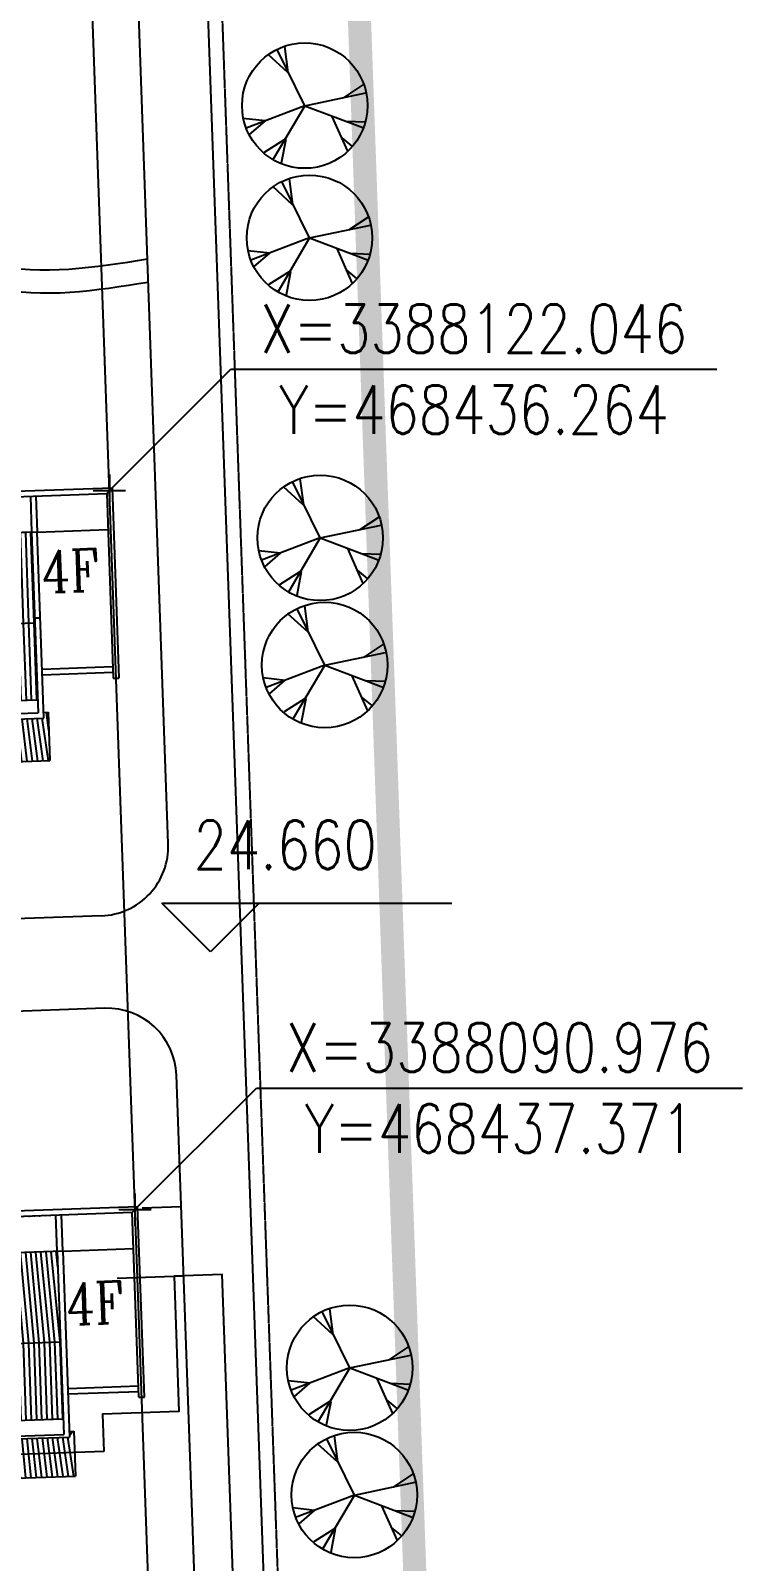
# Model space of a CAD drawing. Header units: millimetres. Extents: x 468001845 to 468595845, y 3387484553 to 3388325553.
# Drawn here: x 468432862 to 468463621, y 3388075774 to 3388141925 of the extents above; entities that cross this region are included whole.
import ezdxf
from ezdxf.enums import TextEntityAlignment as Align

# ---------------------------------------------------------------- set-up
doc = ezdxf.new("R2010")
doc.units = ezdxf.units.MM
doc.linetypes.add('10', pattern=[1, 0.5, 0.5])
doc.linetypes.add('ACAD_ISO04W100', pattern=[30.5, 24, -3, 0.5, -3])
for name, color, linetype in [('F-PLANT', 3, 'Continuous'), ('F-树13', 114, 'Continuous'), ('N-ROAD', 4, 'Continuous'), ('PUB_DIM', 3, 'Continuous'), ('TEXT', 7, 'Continuous'), ('红线', 1, 'Continuous')]:
    doc.layers.add(name, color=color, linetype=linetype)
doc.styles.add('_DIMFONT', font='TXT.shx')
doc.styles.add('DIM_FONT', font='SIMPLEX.shx', dxfattribs={"width": 0.8})
doc.styles.add('HZ1', font='COMPLEX', dxfattribs={"width": 0.7, "bigfont": 'FS64F'})
pattern_1 = [(90, (-348465.652491509, -87483.95105183113), (-225, 1.377682148050174e-14), [])]
pattern_2 = [(90, (-504572.2297472954, -39367.03173875809), (-225, 1.77635683940025e-14), [])]

# ---------------------------------------------------------------- blocks, each defined once
blk = doc.blocks.new('A$C73886351')
at = {"layer": 'F-树13'}
for p, q in [((3510.016084869625, 7412.149676494766), (3741.452507695649, 8981.647202081047)), ((3508.178071380476, 7440.787867574487), (2585.424298710772, 8590.757640749682)), ((4508.192488116678, 4510.781754055992), (3052.211090900004, 8793.479612231255)), ((4508.192488116678, 4510.781754055992), (736.6441554493504, 6917.458182758186)), ((2161.102810332086, 6001.207597331144), (1249.344007232809, 7554.922065959312)), ((6945.188213174231, 5646.106265571434), (8296.019491239102, 7028.339811979327)), ((2126.189544490539, 5970.135215208866), (440.729731910862, 6351.420008653309)), ((4508.192488116678, 4510.781754055992), (8634.23370909132, 6359.068603120744)), ((6947.031050845864, 5617.392908633687), (8818.06181056879, 5795.064389547799)), ((4508.192488116678, 4510.781754055992), (2779.07553103508, 397.9455606290139)), ((4508.192488116678, 4510.781754055992), (5271.331607415224, 97.19751237658784)), ((3672.149399042013, 2585.709703267552), (1117.518836941221, 1558.086378082167)), ((2089.6913625038, 1937.17598929815), (1470.408875524183, 1235.208316660486)), ((3293.565812395769, 1582.570592257194), (3196.273236651323, 223.202002550941)), ((4986.339743385091, 1662.382042281795), (5852.067561304546, 249.6450113998726))]:
    blk.add_line(p, q, dxfattribs=at)
blk.add_circle((4516.363009608234, 4516.362999008503), 4519.230359219172, dxfattribs=at)
blk = doc.blocks.new('A$C50D6054E')
h = blk.add_hatch()
h.set_pattern_fill('LINE', color=252, scale=1800, angle=90, style=0)
h.set_pattern_definition(pattern_1)
h.paths.add_polyline_path([(52270.00018126151, 6320.000055745448), (52270.00018126162, 10240.00005574542), (52270.00018126157, 11800.00005574545), (13052.29180311674, 11800.00005574543), (12510.00018126157, 10647.8735782791), (12510.00018126151, 10458.89033241163), (12574.40998933633, 10458.89033241165), (12574.40998933633, 10380.21647818935), (12190.82176604116, 10380.21647818934), (12190.82176604116, 10458.89033241164), (12270.00018126157, 10458.89033241163), (12270.00018126157, 11800.00005574543), (7110.000181261508, 11800.00005574543), (7110.000181261508, 6320.000055745448)])
h.paths.add_polyline_path([(47202.65480768861, 10410.00005574543, -1), (47402.65480768861, 10410.00005574543, -1)], flags=0)
h.paths.add_polyline_path([(31202.65480768861, 10410.00005574543, -1), (31402.65480768861, 10410.00005574543, -1)], flags=0)
h.paths.add_polyline_path([(30811.00870589254, 7202.544979514336), (30211.00870589243, 7202.544979514336), (30811.00870589248, 9002.544979514103)], flags=16)
h.paths.add_polyline_path([(30811.00870589254, 5497.45483434209), (30811.00870589248, 3697.454834342032), (30211.00870589254, 5497.454834342119)])
h.paths.add_polyline_path([(15202.65480768861, 10410.00005574543, -1), (15402.65480768861, 10410.00005574543, -1)], flags=0)
h.paths.add_polyline_path([(7110.000181261508, 11800.00005574542), (7110.000181261566, 10240.00005574543), (12270.00018126157, 10240.00005574543), (12270.00018126157, 10380.21647818935), (12190.82176604116, 10380.21647818937), (12190.82176604122, 10458.89033241163), (12270.00018126157, 10458.89033241164), (12270.00018126151, 11800.00005574542)], flags=16)
h.paths.add_polyline_path([(12510.00018126157, 11800.00005574543), (12270.00018126157, 11800.00005574542), (12270.00018126157, 10458.89033241163), (12421.04811487882, 10458.89033241164), (12510.00018126157, 10647.87357827916)], flags=17)
h.paths.add_polyline_path([(13052.29180311674, 11800.00005574542), (12510.00018126157, 10647.8735782791), (12510.00018126151, 10458.89033241163), (12574.40998933633, 10458.89033241165), (12574.40998933633, 10380.21647818935), (12510.00018126157, 10380.21647818935), (12510.00018126157, 10240.00005574542), (16270.00018126162, 10240.00005574542), (16270.00018126151, 11800.00005574543)], flags=16)
h.paths.add_polyline_path([(16510.00018126157, 11800.00005574542), (16270.00018126157, 11800.00005574542), (16270.00018126162, 10240.00005574543), (16510.00018126157, 10240.00005574543)], flags=16)
h.paths.add_polyline_path([(17316.5385171122, 11800.00005574542), (16510.00018126157, 11800.00005574542), (16510.00018126162, 10240.00005574543), (17316.53851711215, 10240.00005574542)], flags=16)
h.paths.add_polyline_path([(17316.5385171122, 11800.00005574542), (17316.5385171122, 10240.00005574543), (20270.00018126157, 10240.00005574543), (20270.00018126157, 11800.00005574543)], flags=16)
h.paths.add_polyline_path([(20270.00018126157, 10240.00005574542), (20510.00018126162, 10240.00005574543), (20510.00018126157, 11800.00005574543), (20270.00018126157, 11800.00005574543)], flags=16)
h.paths.add_polyline_path([(20510.00018126157, 11800.00005574545), (20510.00018126151, 10240.00005574542), (24270.00018126162, 10240.00005574543), (24270.00018126157, 11800.00005574543)], flags=16)
h.paths.add_polyline_path([(24270.00018126151, 10240.00005574542), (24510.00018126157, 10240.00005574543), (24510.00018126157, 11800.00005574543), (24270.00018126162, 11800.00005574543)], flags=16)
h.paths.add_polyline_path([(24510.00018126157, 11800.00005574543), (24510.00018126157, 10240.00005574543), (28270.00018126157, 10240.00005574543), (28270.00018126157, 11800.00005574545)], flags=16)
h.paths.add_polyline_path([(28510.00018126151, 11800.00005574543), (28270.00018126157, 11800.00005574543), (28270.00018126157, 10240.00005574543), (28510.00018126157, 10240.00005574542)], flags=16)
h.paths.add_polyline_path([(28510.00018126151, 11800.00005574543), (28510.00018126157, 10240.00005574543), (32270.00018126157, 10240.00005574545), (32270.00018126162, 11800.00005574545)], flags=16)
h.paths.add_polyline_path([(32510.00018126162, 11800.00005574543), (32270.00018126157, 11800.00005574543), (32270.00018126157, 10240.00005574543), (32510.00018126157, 10240.00005574543)], flags=16)
h.paths.add_polyline_path([(32510.00018126157, 11800.00005574543), (32510.00018126157, 10240.00005574543), (36270.00018126157, 10240.00005574543), (36270.00018126157, 11800.00005574545)], flags=16)
h.paths.add_polyline_path([(36510.00018126162, 11800.00005574545), (36270.00018126157, 11800.00005574545), (36270.00018126162, 10240.00005574542), (36510.00018126157, 10240.00005574542)], flags=16)
h.paths.add_polyline_path([(36510.00018126162, 11800.00005574543), (36510.00018126157, 10240.00005574543), (40270.00018126162, 10240.00005574543), (40270.00018126157, 11800.00005574545)], flags=16)
h.paths.add_polyline_path([(40510.00018126162, 11800.00005574543), (40270.00018126157, 11800.00005574543), (40270.00018126157, 10240.00005574543), (40510.00018126157, 10240.00005574542)], flags=16)
h.paths.add_polyline_path([(40510.00018126157, 11800.00005574543), (40510.00018126157, 10240.00005574543), (44270.00018126162, 10240.00005574543), (44270.00018126157, 11800.00005574545)], flags=16)
h.paths.add_polyline_path([(44510.00018126162, 11800.00005574545), (44270.00018126157, 11800.00005574545), (44270.00018126157, 10240.00005574542), (44510.00018126162, 10240.00005574543)], flags=16)
h.paths.add_polyline_path([(44510.00018126157, 11800.00005574545), (44510.00018126157, 10240.00005574542), (48270.00018126157, 10240.00005574543), (48270.00018126157, 11800.00005574545)], flags=16)
h.paths.add_polyline_path([(48510.00018126157, 11800.00005574545), (48270.00018126162, 11800.00005574543), (48270.00018126157, 10240.00005574543), (48510.00018126162, 10240.00005574543)], flags=16)
h.paths.add_polyline_path([(48510.00018126145, 10240.00005574542), (52270.00018126157, 10240.00005574543), (52270.00018126157, 11800.00005574545), (48510.00018126157, 11800.00005574545)], flags=16)
h.paths.add_polyline_path([(29659.57871703, 3376.007070065782), (30654.57871703, 3376.007070065782), (30654.57871703, 3826.007070065782), (29659.57871703, 3826.007070065782)], flags=9)
h.paths.add_polyline_path([(27500.47223632078, 5249.060403171374), (28810.52889354457, 5249.060403171374), (28810.52889354457, 5975.689298355515), (27500.47223632078, 5975.689298355515)], flags=9)
h.paths.add_polyline_path([(30855.2514380439, 4547.318586294219), (31072.85143804387, 4547.318586294219), (31072.85143804387, 4931.318586294219), (30855.2514380439, 4931.318586294219)], flags=9)
h = blk.add_hatch()
h.set_pattern_fill('LINE', color=252, scale=1800, angle=90, style=0)
h.set_pattern_definition(pattern_1)
h.paths.add_polyline_path([(7110.000181261508, 6320.000055745448), (7110.000181261566, 3000.000055745433), (29690.00018126157, 3000.000055745433), (29390.00018126157, 3300.000055745433), (29990.00018126157, 3300.000055745433), (29690.00018126157, 3000.000055745433), (52270.00018126151, 3000.000055745433), (52270.00018126157, 6320.000055745448)])
h.paths.add_polyline_path([(27261.18321088888, 5278.21721946905), (27261.18321088882, 5973.6581881249), (28965.85823941516, 5973.658188124886), (28965.85823941516, 5278.217219469036)], flags=16)
h.paths.add_polyline_path([(29390.00018126162, 3300.000055745448), (29990.00018126157, 3300.000055745448), (29690.00018126157, 3000.000055745419)])
h.paths.add_polyline_path([(29659.57871703, 3376.007070065782), (30654.57871703, 3376.007070065782), (30654.57871703, 3826.007070065782), (29659.57871703, 3826.007070065782)], flags=24)
h.paths.add_polyline_path([(27500.47223632078, 5249.060403171374), (28810.52889354457, 5249.060403171374), (28810.52889354457, 5975.689298355515), (27500.47223632078, 5975.689298355515)], flags=24)
h.paths.add_polyline_path([(30855.2514380439, 4547.318586294219), (31072.85143804387, 4547.318586294219), (31072.85143804387, 4931.318586294219), (30855.2514380439, 4931.318586294219)], flags=24)
h.paths.add_polyline_path([(30393.20425466169, 5523.435022096324), (30566.00425466168, 5523.435022096324), (30566.00425466168, 5907.435022096324), (30393.20425466169, 5907.435022096324)], flags=24)
h = blk.add_hatch()
h.set_pattern_fill('LINE', color=252, scale=1800, angle=90, style=0)
h.set_pattern_definition(pattern_1)
h.paths.add_polyline_path([(12270.00018126162, 2200.000055745448), (6870.000181261566, 2200.000055745448), (6670.000181261566, 2200.000055745448), (6670.000181261566, 350.0000557454478), (12270.00018126157, 350.0000557454478)])
h.paths.add_polyline_path([(16270.00018126157, 350.0000557454478), (16270.00018126157, 2200.000055745448), (12510.00018126157, 2200.000055745448), (12510.00018126157, 350.0000557454769)])
h.paths.add_polyline_path([(15954.51846685255, 2030.000055745448, -1), (16154.51846685255, 2030.000055745448, -1)], flags=16)
h.paths.add_polyline_path([(20270.00018126162, 350.0000557454332), (20270.00018126157, 2200.000055745433), (16510.00018126157, 2200.000055745448), (16510.00018126157, 350.0000557454478)])
h.paths.add_polyline_path([(24270.00018126157, 350.0000557454478), (24270.00018126162, 2200.000055745448), (20510.00018126162, 2200.000055745448), (20510.00018126162, 350.0000557454186)])
h.paths.add_polyline_path([(28270.00018126157, 350.0000557454478), (28270.00018126157, 2200.000055745433), (24510.00018126157, 2200.000055745433), (24510.00018126157, 350.0000557454478)])
h.paths.add_polyline_path([(32270.00018126162, 350.0000557454769), (32270.00018126157, 2200.000055745419), (28510.00018126157, 2200.000055745419), (28510.00018126157, 350.0000557454478)])
h.paths.add_polyline_path([(28640.41618892917, 2030.000055745448, -1), (28840.41618892917, 2030.000055745448, -1)], flags=16)
h.paths.add_polyline_path([(36270.00018126157, 350.0000557454623), (36270.00018126157, 2200.000055745433), (32510.00018126157, 2200.000055745433), (32510.00018126157, 350.0000557454769)])
h.paths.add_polyline_path([(40270.00018126157, 350.0000557454769), (40270.00018126162, 2200.000055745419), (36510.00018126157, 2200.000055745419), (36510.00018126157, 350.0000557454623)])
h.paths.add_polyline_path([(44270.00018126162, 350.0000557454623), (44270.00018126162, 2200.000055745419), (40510.00018126157, 2200.000055745419), (40510.00018126157, 350.0000557454769)])
h.paths.add_polyline_path([(40706.32761225983, 2030.000055745448, -1), (40906.32761225983, 2030.000055745448, -1)], flags=16)
h.paths.add_polyline_path([(48270.00018126157, 350.0000557454478), (48270.00018126157, 2200.000055745419), (44510.00018126157, 2200.000055745419), (44510.00018126162, 350.0000557454769)])
h.paths.add_polyline_path([(52710.00018126162, 350.0000557454478), (52710.00018126151, 2440.000055745448), (52510.00018126157, 2440.000055745433), (52510.00018126151, 2200.000055745419), (48510.00018126157, 2200.000055745419), (48510.00018126157, 350.0000557454478)])
h.paths.add_polyline_path([(6370.500181261566, 2156.381500883144), (7009.500181261566, 2156.381500883144), (7009.500181261566, 1751.381500883144), (6370.500181261566, 1751.381500883144)], flags=9)
for p, q in [((5070.000181261566, 12040.00005574545), (55810.00018126157, 12040.00005574543)), ((55810.00018126157, 12040.00005574543), (55810.00018126157, 3810.000055745477)), ((5310.000181261566, 11800.00005574543), (55570.00018126151, 11800.00005574545)), ((52270.00018126157, 11800.00005574543), (52270.00018126157, 10240.00005574543)), ((52510.00018126157, 11800.00005574543), (52510.00018126157, 10240.00005574543)), ((55570.00018126151, 11800.00005574545), (55570.00018126157, 3810.000055745477)), ((52510.00018126157, 10240.00005574543), (6870.000181261625, 10240.00005574545)), ((52270.00018126162, 10240.00005574542), (52270.00018126157, 2440.000055745433)), ((52510.00018126157, 2200.000055745419), (52510.00018126157, 10240.00005574542)), ((52510.00018126157, 10240.00005574542), (55570.00018126157, 10240.00005574542)), ((7110.000181261566, 6320.000055745448), (52270.00018126151, 6320.000055745448)), ((52510.00018126157, 6520.000055745419), (52270.00018126162, 6520.000055745433)), ((55570.00018126052, 4300.000055745419), (52510.00018126157, 4300.000055745419)), ((55570.00018126052, 4060.000055745419), (52510.00018126157, 4060.000055745419)), ((55570.00018126157, 3810.000055745477), (55810.00018126157, 3810.000055745477)), ((7110.000181261566, 3000.000055745433), (52270.00018126157, 3000.000055745433)), ((6870.000181261566, 2200.000055745448), (52510.00018126157, 2200.000055745419)), ((7110.000181261566, 2440.000055745433), (52270.00018126157, 2440.000055745433)), ((52510.00018126157, 2440.000055745433), (52710.00018126151, 2440.000055745433)), ((52710.00018126151, 2440.000055745433), (52710.00018126157, 350.0000557454332)), ((48510.00018126157, 350.0000557454478), (52710.00018126157, 350.0000557454332))]:
    blk.add_line(p, q)
blk.add_lwpolyline([(7110.000181261566, 6320.000055745448), (52270.00018126157, 6320.000055745448), (52270.00018126157, 10240.00005574543), (7110.000181261566, 10240.00005574543)], close=True)
blk = doc.blocks.new('_DIMZB1')
blk.add_line((0, 0), (3000, 0))
at = {"style": '_DIMFONT', "width": 0.8}
for tag, p in [('X=', (1500, 250)), ('Y=', (1500, -250))]:
    blk.add_attdef(tag, text='', height=300, dxfattribs=at).set_placement(p, align=Align.MIDDLE)
blk = doc.blocks.new('A$C4F766E61')
h = blk.add_hatch()
h.set_pattern_fill('LINE', color=252, scale=1800, angle=90, style=0)
h.set_pattern_definition(pattern_2)
h.paths.add_polyline_path([(48619.99544239044, 9790.219284534454), (48619.99544239044, 11350.21928453445), (7459.995442390442, 11350.21928453445), (7459.995442390442, 9790.219284534454), (7459.995442390442, 8290.219284534454), (7459.995442390442, 5870.219284534454), (48619.99544239044, 5870.219285011292)])
h.paths.add_polyline_path([(15687.06685423851, 9919.862005710602, -1), (15887.06685423851, 9919.862005233765, -1)], flags=16)
h.paths.add_polyline_path([(27739.99544239044, 9490.219135284424), (28039.99544239044, 9790.219136238098), (28339.99544239044, 9490.219135284424)], flags=16)
h.paths.add_polyline_path([(27659.33615279198, 9919.862005233765, -1), (27859.33615279198, 9919.862004756927, -1)], flags=0)
h.paths.add_polyline_path([(28561.00396704674, 6752.764208316803), (29161.00396704674, 8552.764208316803), (29161.00396704674, 6752.764208316803)], flags=16)
h.paths.add_polyline_path([(43621.84286856651, 9919.862005233765, -1), (43421.84286856651, 9919.862005710602, -1)], flags=0)
h.paths.add_polyline_path([(12619.99544239044, 11350.21928501129), (7459.995442390442, 11350.21928453445), (7459.995442390442, 9790.219284534454), (12619.99544239044, 9790.219284534454)])
h.paths.add_polyline_path([(12859.99544239044, 11350.21928453445), (12619.99544239044, 11350.21928501129), (12619.99544239044, 9790.219284534454), (12859.99544239044, 9790.219284534454)])
h.paths.add_polyline_path([(16859.99544239044, 11350.21928453445), (16619.99544239044, 11350.21928501129), (16619.99544239044, 9790.219284534454), (16859.99544239044, 9790.219284057617)])
h.paths.add_polyline_path([(16619.99544239044, 11350.21928501129), (12859.99544239044, 11350.21928453445), (12859.99544239044, 9790.219284534454), (16619.99544239044, 9790.219284534454)])
h.paths.add_polyline_path([(20619.99544239044, 11350.21928405762), (16859.99544239044, 11350.21928453445), (16859.99544239044, 9790.219284057617), (20619.99544239044, 9790.219285011292)], flags=16)
h.paths.add_polyline_path([(20859.99544239044, 11350.21928453445), (20619.99544239044, 11350.21928405762), (20619.99544239044, 9790.219285011292), (20859.99544239044, 9790.219284534454)])
h.paths.add_polyline_path([(24859.99544239044, 11350.21928453445), (24619.99544239044, 11350.21928453445), (24619.99544239044, 9790.219285011292), (24859.99544239044, 9790.219284534454)], flags=16)
h.paths.add_polyline_path([(24619.99544239044, 11350.21928453445), (20859.99544239044, 11350.21928453445), (20859.99544239044, 9790.219284534454), (24619.99544239044, 9790.219285011292)], flags=16)
h.paths.add_polyline_path([(28619.99544239044, 11350.21928453445), (24859.99544239044, 11350.21928453445), (24859.99544239044, 9790.219284534454), (28619.99544239044, 9790.219284057617)], flags=16)
h.paths.add_polyline_path([(28859.99544239044, 11350.21928453445), (28619.99544239044, 11350.21928453445), (28619.99544239044, 9790.219284057617), (28859.99544239044, 9790.219285011292)], flags=16)
h.paths.add_polyline_path([(32619.99544239044, 11350.21928453445), (28859.99544239044, 11350.21928453445), (28859.99544239044, 9790.219285011292), (32619.99544239044, 9790.219284534454)])
h.paths.add_polyline_path([(32859.99544239044, 11350.21928501129), (32619.99544239044, 11350.21928453445), (32619.99544239044, 9790.219284534454), (32859.99544239044, 9790.219284534454)])
h.paths.add_polyline_path([(36859.99544239044, 11350.21928453445), (36619.99544239044, 11350.21928453445), (36619.99544239044, 9790.219284534454), (36859.99544239044, 9790.219284534454)])
h.paths.add_polyline_path([(36619.99544239044, 11350.21928453445), (32859.99544239044, 11350.21928501129), (32859.99544239044, 9790.219284534454), (36619.99544239044, 9790.219284534454)], flags=16)
h.paths.add_polyline_path([(40619.99544239044, 11350.21928453445), (36859.99544239044, 11350.21928453445), (36859.99544239044, 9790.219284534454), (40619.99544239044, 9790.219285011292)], flags=16)
h.paths.add_polyline_path([(40859.99544239044, 11350.21928405762), (40619.99544239044, 11350.21928453445), (40619.99544239044, 9790.219285011292), (40859.99544239044, 9790.219284534454)], flags=16)
h.paths.add_polyline_path([(44619.99544239044, 11350.21928501129), (40859.99544239044, 11350.21928405762), (40859.99544239044, 9790.219284534454), (44619.99544239044, 9790.219284534454)], flags=16)
h.paths.add_polyline_path([(44859.99544239044, 11350.21928453445), (44619.99544239044, 11350.21928501129), (44619.99544239044, 9790.219284534454), (44859.99544239044, 9790.219284534454)], flags=16)
h.paths.add_polyline_path([(48619.99544239044, 11350.21928453445), (44859.99544239044, 11350.21928453445), (44859.99544239044, 9790.219284534454), (48619.99544239044, 9790.219284534454)], flags=16)
h.paths.add_polyline_path([(29205.24669909477, 7318.900456428528), (29422.84669923782, 7318.900456905365), (29422.84669923782, 7702.900456905365), (29205.24669921398, 7702.900456428528)], flags=24)
h.paths.add_polyline_path([(28009.57397818565, 8964.212121486664), (29004.57397818565, 8964.212121486664), (29004.57397818565, 9414.212121486664), (28009.57397818565, 9414.212121486664)], flags=24)
h.paths.add_polyline_path([(28743.19951581955, 6342.784020423889), (28915.99951577187, 6342.784020423889), (28915.99951589108, 6726.784020900726), (28743.19951581955, 6726.784020423889)], flags=24)
h = blk.add_hatch()
h.set_pattern_fill('LINE', color=252, scale=1800, angle=90, style=0)
h.set_pattern_definition(pattern_2)
h.paths.add_polyline_path([(48619.99544239044, 5870.219285011292), (7459.995442390442, 5870.219284534454), (7459.995442390442, 2550.219284534454), (28039.99544239044, 2550.219284534454), (27739.99544239044, 2850.219284534454), (28339.99544239044, 2850.219284534454), (28039.99544239044, 2550.219284534454), (48619.99544239044, 2550.219284534454)])
h.paths.add_polyline_path([(25611.17847204208, 4828.436448574066), (25611.17847204208, 5523.877417087555), (27315.85350048542, 5523.877416610718), (27315.85350060463, 4828.436448574066)], flags=16)
h.paths.add_polyline_path([(28561.00396704674, 5047.674063205719), (29161.00396704674, 5047.674062728882), (29161.00396704674, 3247.674062728882)], flags=16)
h.paths.add_polyline_path([(28743.19951581955, 5073.654251098633), (28915.99951577187, 5073.654250621796), (28915.99951577187, 5457.654250621796), (28743.19951581955, 5457.654250621796)], flags=24)
h.paths.add_polyline_path([(29205.24669921398, 4097.537815093994), (29422.84669923782, 4097.537815093994), (29422.84669923782, 4481.537814617157), (29205.24669921398, 4481.537815570831)], flags=24)
h.paths.add_polyline_path([(25850.46749746799, 4799.279632091522), (27160.52415466309, 4799.279632091522), (27160.52415466309, 5525.908527374268), (25850.46749746799, 5525.908527374268)], flags=24)
h.paths.add_polyline_path([(28009.57397818565, 2926.226299285889), (29004.57397818565, 2926.226299285889), (29004.57397818565, 3376.226299285889), (28009.57397818565, 3376.226299285889)], flags=24)
h = blk.add_hatch()
h.set_pattern_fill('LINE', color=252, scale=1800, angle=90, style=0)
h.set_pattern_definition([(90, (-419049.3975598812, -47877.22806072235), (-225, 1.77635683940025e-14), [])])
h.paths.add_polyline_path([(12619.99544239044, 50.21928453445435), (12619.99544239044, 1750.219284534454), (7219.995442390442, 1750.219284534454), (7219.995442390442, 1990.219284534454), (7019.995442390442, 1990.219284534454), (7019.995442390442, 50.21928405761719)])
h.paths.add_polyline_path([(16619.99544239044, 50.21928453445435), (16619.99544239044, 1750.219284534454), (12859.99544239044, 1750.219284534454), (12859.99544239044, 50.2192850112915)])
h.paths.add_polyline_path([(20619.99544239044, 1750.219284534454), (16859.99544239044, 1750.219284534454), (16859.99544239044, 50.2192850112915), (20619.99544239044, 50.21928453445435)])
h.paths.add_polyline_path([(24619.99544239044, 50.2192850112915), (24619.99544239044, 1750.219284534454), (20859.99544239044, 1750.219284534454), (20859.99544239044, 50.21928405761719)])
h.paths.add_polyline_path([(28619.99544239044, 50.2192850112915), (28619.99544239044, 1750.219284534454), (24859.99544239044, 1750.219284534454), (24859.99544239044, 50.21928453445435)])
h.paths.add_polyline_path([(32859.99544239044, 50.21928453445435), (36619.99544239044, 50.21928453445435), (36619.99544239044, 1750.219284534454), (32859.99544239044, 1750.219284534454)])
h.paths.add_polyline_path([(32619.99544239044, 50.21928405761713), (32619.99544239044, 1750.219284534454), (28859.99544239044, 1750.219284534454), (28859.99544239044, 50.21928453445435)])
h.paths.add_polyline_path([(40619.99544239044, 50.21928453445435), (40619.99544239044, 1750.219284534454), (36859.99544239044, 1750.219284534454), (36859.99544239044, 50.21928453445435)])
h.paths.add_polyline_path([(44619.99544239044, 50.21928453445435), (44619.99544239044, 1750.219284534454), (40859.99544239044, 1750.219284534454), (40859.99544239044, 50.21928453445435)])
h.paths.add_polyline_path([(49059.99544239044, 50.21928453445429), (49059.99544239044, 1990.219284534454), (48859.99544239044, 1990.219284534454), (48859.99544239044, 1750.219284534454), (44859.99544239043, 1750.219284534454), (44859.99544239044, 50.2192850112915)])
for p, q in [((52159.99544239044, 11590.21928453445), (2119.995442390442, 11590.21928453445)), ((51919.99544239044, 11350.21928453445), (2359.995442390442, 11350.21928453445)), ((48619.99544239044, 9790.219284534454), (48619.99544239044, 11350.21928453445)), ((48859.99544239044, 9790.219284057617), (48859.99544239044, 11350.21928453445)), ((51919.99544239044, 3360.219284534454), (51919.99544239044, 11350.21928453445)), ((52159.99544239044, 3360.219284534454), (52159.99544239044, 11590.21928453445)), ((48859.99544239044, 9790.219284057617), (7219.995442390442, 9790.219285011292)), ((48619.99544239044, 9790.219284534454), (48619.99544239044, 1870.219284534454)), ((48859.99544239044, 9790.219284057617), (48859.99544239044, 1750.219284534454)), ((48859.99544239044, 9790.219284057617), (51919.99544239044, 9790.219284534454)), ((7459.995442390442, 5870.219284534454), (48619.99544239044, 5870.219285011292)), ((48859.99544239044, 3850.219284534454), (51919.99544239044, 3850.219284534454)), ((48859.99544239044, 3610.219284534454), (51919.99544239044, 3610.219284534454)), ((51919.99544239044, 3360.219284534454), (52159.99544239044, 3360.219284534454)), ((7459.995442390442, 2550.219284534454), (48619.99544239044, 2550.219284534454)), ((48859.99544239044, 1990.219284534454), (49059.99544239044, 1990.219284534454)), ((49059.99544239044, 1990.219284534454), (49059.99544239044, 50.21928453445435)), ((7219.995442390442, 1750.219284534454), (48859.99544239044, 1750.219284534454)), ((7459.995442390442, 1870.219284534454), (48619.99544239044, 1870.219284534454)), ((44859.99544239044, 50.2192850112915), (49059.99544239044, 50.21928453445435))]:
    blk.add_line(p, q)

msp = doc.modelspace()

# ---------------------------------------------------------------- linework, layer by layer
for p, q in [((468436148.4755129, 3388121921.904418), (468436379.7749915, 3388122170.300374)), ((468437255.828626, 3388090851.63134), (468437487.1281048, 3388091100.027296))]:
    msp.add_line(p, q)
at = {"layer": 'F-PLANT'}
msp.add_lwpolyline([(468436032.9870637, 3388080521.522027), (468402584.2241212, 3388079329.398873), (468402584.2241212, 3388079329.398873), (468402584.2241212, 3388079329.398873), (468403251.699111, 3388060601.289595), (468403251.699111, 3388060601.289595), (468403251.699111, 3388060601.289595), (468434989.2340585, 3388061732.424111, -0.7919076194788952), (468439899.2577934, 3388061106.910783), (468442105.5425183, 3388061185.54338), (468441143.8656385, 3388088168.411603), (468439065.1854198, 3388088094.326866), (468439273.1925672, 3388082258.032406), (468435975.2864509, 3388082140.494121), (468435975.2864509, 3388082140.494121)], format="xyb", close=True, dxfattribs=at)
for points, knots in [([(468409496.055886, 3388129802.356308), (468413109.2146804, 3388131882.187134), (468420098.1840988, 3388139397.044772), (468429491.0180852, 3388130719.50154), (468435643.3336911, 3388131696.933882), (468437908.6102116, 3388132056.823503)], [12616.34282992217, 12616.34282992217, 12616.34282992217, 12616.34282992217, 24738.65729762685, 36289.78118629274, 43021.50915522452, 43021.50915522452, 43021.50915522452, 43021.50915522452]), ([(468409892.2476574, 3388129016.280654), (468413383.0957602, 3388131134.768782), (468420258.4118462, 3388138282.558606), (468429526.6357474, 3388129720.13605), (468435678.9513534, 3388130697.568392), (468437944.2278737, 3388131057.458013)], [13019.71314022399, 13019.71314022399, 13019.71314022399, 13019.71314022399, 24738.65729762685, 36289.78118629274, 43021.50915522452, 43021.50915522452, 43021.50915522452, 43021.50915522452])]:
    msp.add_open_spline(points, degree=3, knots=knots, dxfattribs=at)
at = {"layer": 'N-ROAD'}
for p, q in [((468443867.8093979, 3388049080.630516), (468437953.8527642, 3388215015.276436)), ((468439593.4424573, 3388028631.641148), (468432957.0253153, 3388214837.188126)), ((468438809.5873463, 3388106777.077457), (468437030.4851187, 3388156695.38367)), ((468435918.3438635, 3388103672.128002), (468376600.9595608, 3388101558.040033)), ((468436060.8145124, 3388099674.666042), (468380143.3785123, 3388097681.753171)), ((468440869.7129287, 3388048973.777529), (468439165.7639683, 3388096783.422559)), ((468437689.1382669, 3388091047.188905), (468439368.0722898, 3388091107.026577)), ((468436596.7526658, 3388088006.351241), (468439474.9252763, 3388088108.930108))]:
    msp.add_line(p, q, dxfattribs=at)
for centre, start, end in [((468435811.4908769, 3388106670.224471), 272.0411730561318, 2.041182930001534), ((468436167.667499, 3388096676.569572), 2.041182930001534, 92.04117305613175)]:
    msp.add_arc(centre, 3000, start, end, dxfattribs=at)
at = {"layer": 'PUB_DIM'}
for p, q in [((468436264.1252486, 3388122046.102392), (468441514.1252486, 3388127296.102392)), ((468436264.1252486, 3388122746.102392), (468436264.1252486, 3388121346.102392)), ((468435564.1252486, 3388122046.102392), (468436964.1252486, 3388122046.102392)), ((468440637.9091389, 3388102116.504072), (468438537.9091389, 3388104216.504072)), ((468438537.9091389, 3388104216.504072), (468442737.9091389, 3388104216.504072)), ((468442737.9091389, 3388104216.504072), (468440637.9091389, 3388102116.504072)), ((468442737.9091389, 3388104216.504072), (468451057.9091389, 3388104216.504072)), ((468437371.4783655, 3388090975.829318), (468442621.4783655, 3388096225.829318)), ((468437371.4783655, 3388091675.829318), (468437371.4783655, 3388090275.829318)), ((468436671.4783655, 3388090975.829318), (468438071.4783655, 3388090975.829318))]:
    msp.add_line(p, q, dxfattribs=at)
at = {"layer": '红线', "linetype": 'ACAD_ISO04W100'}
msp.add_line((468438308.3836009, 3388221941.742844), (468450556.1286663, 3387878110.237474), dxfattribs=at)
at = {"layer": '红线', "linetype": 'ACAD_ISO04W100', "ltscale": 0.3, "const_width": 1000}
msp.add_lwpolyline([(468456538.4060077, 3387876680.108812), (468443874.9999999, 3388232189), (468081435.7709247, 3388216685.612432), (468092838.2142675, 3387896584.300841), (468309460.1018624, 3387889301.225389), (468428615.5709037, 3387825139.68307)], close=True, dxfattribs=at)

# ---------------------------------------------------------------- block references
for name, p, rotation in [('A$C50D6054E', (468381034.0234807, 3388108150.11809), 2.041173451459495), ('A$C4F766E61', (468385773.045228, 3388077659.345028), 2.041173451459494)]:
    msp.add_blockref(name, p, dxfattribs=dict(rotation=rotation))
at = {"layer": 'F-树13', "xscale": 0.6, "yscale": 0.6, "zscale": 0.6, "rotation": 92.04117345431564}
for p in [(468447513.6637706, 3388136073.666628), (468447717.321048, 3388130359.421442), (468448179.4666708, 3388117392.473083), (468448375.2910065, 3388111898.005702), (468449457.7057382, 3388081527.457462), (468449653.5300741, 3388076032.99008)]:
    msp.add_blockref('A$C73886351', p, dxfattribs=at)
at = {"layer": 'PUB_DIM'}
ref = msp.add_blockref('_DIMZB1', (468441514.1252486, 3388127296.102392), dxfattribs=dict(at, xscale=-7, yscale=7, zscale=7, rotation=180))
ref.add_attrib('X=', 'Y=468436.264', dxfattribs={"layer": '0', "height": 2100, "style": '_DIMFONT', "width": 0.8}).set_placement((468452014.1252486, 3388125546.102392), align=Align.MIDDLE)
ref.add_attrib('Y=', 'X=3388122.046', dxfattribs={"layer": '0', "height": 2100, "style": '_DIMFONT', "width": 0.8}).set_placement((468452014.1252486, 3388129046.102392), align=Align.MIDDLE)
ref = msp.add_blockref('_DIMZB1', (468442621.4783655, 3388096225.829318), dxfattribs=dict(at, xscale=-7, yscale=7, zscale=7, rotation=180))
ref.add_attrib('X=', 'Y=468437.371', dxfattribs={"layer": '0', "height": 2100, "style": '_DIMFONT', "width": 0.8}).set_placement((468453121.4783655, 3388094475.829318), align=Align.MIDDLE)
ref.add_attrib('Y=', 'X=3388090.976', dxfattribs={"layer": '0', "height": 2100, "style": '_DIMFONT', "width": 0.8}).set_placement((468453121.4783655, 3388097975.829318), align=Align.MIDDLE)

# ---------------------------------------------------------------- texts
at = {"layer": 'PUB_DIM', "style": 'DIM_FONT', "width": 0.8}
msp.add_text('24.660', height=2100, dxfattribs=at).set_placement((468447823.9091389, 3388105686.504072), align=Align.RIGHT)
at = {"layer": 'TEXT', "linetype": '10', "style": 'HZ1', "width": 0.8}
for p in [(468433375.2996324, 3388117642.386751), (468434437.4792949, 3388085997.576205)]:
    msp.add_text('4F', height=1800, rotation=2.041173454313174, dxfattribs=at).set_placement(p)

doc.saveas('drawing.dxf')
